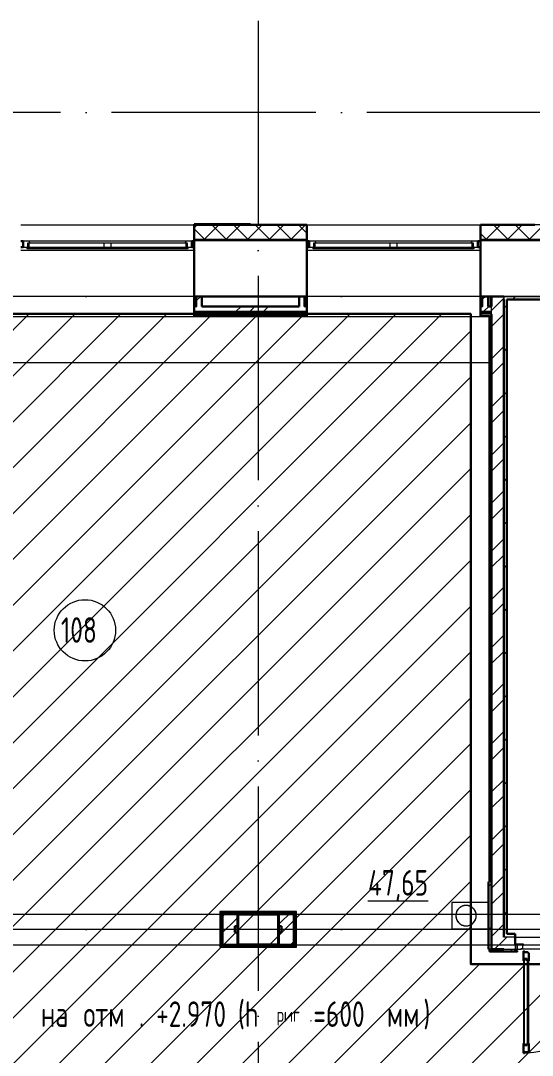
# Model space of a CAD drawing. Header units: millimetres. Extents: x -259809 to 472825, y -397243 to 31861.
# Drawn here: x -55981 to -50972, y -365465 to -355332 of the extents above; entities that cross this region are included whole.
import ezdxf

# ---------------------------------------------------------------- set-up
doc = ezdxf.new("R2010")
doc.units = ezdxf.units.MM
doc.linetypes.add('ADSK_Линия сетки', pattern=[25, 20, -2.5, 0, -2.5])
doc.linetypes.add('ADSK_Сверху', pattern=[450, 300, -150])
for name, color, linetype, lineweight in [('_ Окна', 252, 'Continuous', 30), ('Аннотация', 252, 'Continuous', 18), ('Двери', 252, 'Continuous', 9), ('Линии', 7, 'Continuous', 9), ('лс', 5, 'Continuous', 30), ('Марки помещений', 252, 'Continuous', 20), ('Несущие колонны', 252, 'Continuous', 18), ('Ограждение', 252, 'Continuous', 9), ('Окна', 252, 'Continuous', 9), ('Оси', 252, 'Continuous', 9), ('Перекрытие', 252, 'Continuous', 18), ('Сантехника', 252, 'Continuous', 18), ('Стены внутренние', 252, 'Continuous', 18), ('Стены наружные', 252, 'Continuous', 18), ('Стены штриховка', 7, 'Continuous', 9)]:
    doc.layers.add(name, color=color, linetype=linetype, lineweight=lineweight)
doc.layers.add('Двери открывание', color=7, linetype='Continuous', lineweight=9, true_color=0xc0c0c0)
doc.styles.add('GOST Common_3', font='', dxfattribs={"height": 3.5})
doc.styles.add('GOST Common_5', font='', dxfattribs={"width": 0.9, "height": 2.5})
doc.styles.get('GOST Common_3').set_extended_font_data('GOST 2.304 type A')
doc.styles.get('GOST Common_5').set_extended_font_data('GOST 2.304 type A')
pattern_1 = [(0, (-24609.8, 7159.4), (0, 600), []), (90, (-24609.8, 7159.4), (-600, 4e-14), [])]
pattern_2 = [(0, (-32119.8, 94.4), (0, 600), []), (90, (-32119.8, 94.4), (-600, 4e-14), [])]

# ---------------------------------------------------------------- blocks, each defined once
blk = doc.blocks.new('1 этаж')
at = {"layer": 'Ограждение', "true_color": 0x636466}
h = blk.add_hatch(dxfattribs=at)
h.set_pattern_fill('FP_24', color=251, style=0, pattern_type=2)
h.set_pattern_definition(pattern_1)
h.paths.add_polyline_path([(-51391, -9580), (-51391, -5995), (-51396, -5995), (-51396, -9580)])
h = blk.add_hatch(dxfattribs=at)
h.set_pattern_fill('FP_24', color=251, style=0, pattern_type=2)
h.set_pattern_definition(pattern_1)
h.paths.add_polyline_path([(-51396, -11080), (-51391, -11080), (-51391, -9580), (-51396, -9580)])
h = blk.add_hatch(dxfattribs=at)
h.set_pattern_fill('FP_25', color=251, style=0, pattern_type=2)
h.set_pattern_definition(pattern_2)
h.paths.add_polyline_path([(-54021, -11375), (-53286, -11375), (-53281, -11370), (-54031, -11370), (-54026, -11375)])
h = blk.add_hatch(dxfattribs=at)
h.set_pattern_fill('FP_25', color=251, style=0, pattern_type=2)
h.set_pattern_definition(pattern_2)
h.paths.add_polyline_path([(-53286, -11720), (-53281, -11720), (-53286, -11715), (-54026, -11715), (-54031, -11720), (-53290, -11720)])
h = blk.add_hatch(dxfattribs=at)
h.set_pattern_fill('FP_26', color=251, style=0, pattern_type=2)
h.set_pattern_definition(pattern_2)
h.paths.add_polyline_path([(-51371, -11765), (-51116, -11765), (-51116, -11755), (-51141, -11755), (-51141, -11760), (-51371, -11760)])
at = {"layer": '_ Окна', "color": 251, "true_color": 0x636466}
for p, q in [((-55956, -4805), (-55981, -4805)), ((-55981, -4863), (-55956, -4863)), ((-55956, -4863), (-55956, -4805)), ((-54281, -4805), (-54306, -4805)), ((-54306, -4805), (-54306, -4863)), ((-54306, -4863), (-54281, -4863)), ((-53156, -4805), (-53181, -4805)), ((-53181, -4863), (-53156, -4863)), ((-53156, -4863), (-53156, -4805)), ((-51481, -4805), (-51506, -4805)), ((-51506, -4805), (-51506, -4863)), ((-51506, -4863), (-51481, -4863))]:
    blk.add_line(p, q, dxfattribs=at)
at = {"layer": '_ Окна', "color": 251, "lineweight": 18, "true_color": 0x636466}
for p, q in [((-55896, -4805), (-55956, -4805)), ((-55956, -4805), (-55956, -4863)), ((-55956, -4863), (-55918, -4863)), ((-55910, -4863), (-55910, -4822)), ((-55910, -4822), (-55898, -4822)), ((-55892, -4822), (-55896, -4805)), ((-54365, -4805), (-54370, -4822)), ((-54306, -4805), (-54365, -4805)), ((-54364, -4822), (-54352, -4822)), ((-54352, -4822), (-54352, -4863)), ((-54344, -4863), (-54306, -4863)), ((-54306, -4863), (-54306, -4805)), ((-53096, -4805), (-53156, -4805)), ((-53156, -4805), (-53156, -4863)), ((-53156, -4863), (-53118, -4863)), ((-53110, -4863), (-53110, -4822)), ((-53110, -4822), (-53098, -4822)), ((-53092, -4822), (-53096, -4805)), ((-51565, -4805), (-51570, -4822)), ((-51506, -4805), (-51565, -4805)), ((-51564, -4822), (-51552, -4822)), ((-51552, -4822), (-51552, -4863)), ((-51544, -4863), (-51506, -4863)), ((-51506, -4863), (-51506, -4805))]:
    blk.add_line(p, q, dxfattribs=at)
at = {"layer": 'Двери', "color": 251, "true_color": 0x636466}
for p, q in [((-51141, -11690), (-51141, -11740)), ((-51121, -11690), (-51141, -11690)), ((-51141, -11740), (-51121, -11740)), ((-51121, -11740), (-51121, -11690)), ((-51057, -11690), (-51121, -11690)), ((-51121, -11690), (-51121, -11740)), ((-51121, -11740), (-51080, -11740)), ((-51080, -11740), (-51080, -11732)), ((-51080, -11732), (-51066, -11732)), ((-51066, -11732), (-51066, -11698)), ((-51066, -11698), (-51057, -11698)), ((-51057, -11698), (-51057, -11690)), ((-51057, -11852), (-51057, -12662)), ((-51048, -11834), (-51024, -11834)), ((-51048, -12680), (-51048, -11834)), ((-51024, -11834), (-51024, -12680)), ((-51007, -12662), (-51007, -11852)), ((-51024, -12680), (-51048, -12680))]:
    blk.add_line(p, q, dxfattribs=at)
at = {"layer": 'Двери', "color": 251, "lineweight": 30, "true_color": 0x636466}
for p, q in [((-51049, -11758), (-51057, -11758)), ((-51057, -11758), (-51057, -11852)), ((-51048, -11852), (-51057, -11852)), ((-51049, -11767), (-51049, -11758)), ((-51015, -11767), (-51049, -11767)), ((-51048, -11834), (-51048, -11852)), ((-51024, -11834), (-51048, -11834)), ((-51024, -11852), (-51024, -11834)), ((-51007, -11852), (-51024, -11852)), ((-51015, -11776), (-51015, -11767)), ((-51007, -11776), (-51015, -11776)), ((-51007, -11852), (-51007, -11776)), ((-51057, -12662), (-51057, -12756)), ((-51048, -12662), (-51057, -12662)), ((-51048, -12680), (-51048, -12662)), ((-51024, -12662), (-51024, -12680)), ((-51007, -12662), (-51024, -12662)), ((-51007, -12738), (-51007, -12662)), ((-51057, -12756), (-51049, -12756)), ((-51049, -12756), (-51049, -12747)), ((-51049, -12747), (-51015, -12747)), ((-51024, -12680), (-51048, -12680)), ((-51015, -12747), (-51015, -12738)), ((-51015, -12738), (-51007, -12738))]:
    blk.add_line(p, q, dxfattribs=at)
at = {"layer": 'Двери открывание', "color": 251, "true_color": 0x636466}
blk.add_arc((-51075, -11758), 998, 271.0334, 0, dxfattribs=at)
at = {"layer": 'Линии', "color": 251, "linetype": 'ADSK_Сверху', "ltscale": 100, "true_color": 0x636466}
for p, q in [((-59081, -11395), (-48251, -11395)), ((-59081, -11695), (-48251, -11695))]:
    blk.add_line(p, q, dxfattribs=at)
at = {"layer": 'Марки помещений', "color": 251, "true_color": 0x636466}
blk.add_circle((-55352, -8616), 300, dxfattribs=at)
at = {"layer": 'Несущие колонны', "color": 251, "lineweight": 40, "true_color": 0x636466}
for p, q in [((-53856, -11395), (-53456, -11395)), ((-53856, -11695), (-53856, -11395)), ((-53456, -11395), (-53856, -11395)), ((-53856, -11395), (-53856, -11695)), ((-53456, -11395), (-53456, -11695)), ((-53456, -11695), (-53456, -11395)), ((-53456, -11695), (-53856, -11695)), ((-53856, -11695), (-53456, -11695))]:
    blk.add_line(p, q, dxfattribs=at)
at = {"layer": 'Ограждение', "color": 251, "true_color": 0x636466}
for p, q in [((-54281, -4895), (-55981, -4895)), ((-51481, -4895), (-53181, -4895)), ((-54281, -5345), (-55981, -5345)), ((-51481, -5345), (-53181, -5345)), ((-51386, -5345), (-51386, -5445)), ((-51391, -5545), (-59096, -5545)), ((-51391, -5545), (-59096, -5545)), ((-54281, -5545), (-55981, -5545)), ((-54281, -5540), (-54281, -5545)), ((-53181, -5545), (-53181, -5540)), ((-51481, -5545), (-53181, -5545)), ((-51481, -5540), (-51481, -5545)), ((-51391, -5995), (-59096, -5995)), ((-51396, -5995), (-51396, -9580)), ((-51391, -9580), (-51396, -9580)), ((-51396, -9580), (-51391, -9580)), ((-51396, -9580), (-51396, -11080)), ((-54026, -11375), (-54031, -11370)), ((-54031, -11370), (-54031, -11720)), ((-53281, -11370), (-54031, -11370)), ((-53281, -11370), (-53286, -11375)), ((-53281, -11720), (-53281, -11370)), ((-54026, -11715), (-54031, -11720)), ((-54031, -11720), (-53281, -11720)), ((-53286, -11715), (-53281, -11720)), ((-51371, -11765), (-51371, -11760)), ((-51371, -11765), (-51116, -11765)), ((-51116, -11755), (-51141, -11755)), ((-51116, -11755), (-51116, -11765))]:
    blk.add_line(p, q, dxfattribs=at)
at = {"layer": 'Окна', "color": 251, "true_color": 0x636466}
for p, q in [((-55918, -4863), (-55146, -4863)), ((-55918, -4880), (-55918, -4863)), ((-55898, -4822), (-55166, -4822)), ((-55898, -4863), (-55898, -4822)), ((-54365, -4805), (-55896, -4805)), ((-55166, -4822), (-55096, -4822)), ((-55166, -4822), (-55166, -4863)), ((-55146, -4863), (-55116, -4863)), ((-55146, -4863), (-55146, -4880)), ((-55116, -4863), (-54344, -4863)), ((-55116, -4880), (-55116, -4863)), ((-55096, -4822), (-54364, -4822)), ((-55096, -4863), (-55096, -4822)), ((-54364, -4822), (-54364, -4863)), ((-54344, -4863), (-54344, -4880)), ((-53118, -4863), (-52346, -4863)), ((-53118, -4880), (-53118, -4863)), ((-53098, -4822), (-52366, -4822)), ((-53098, -4863), (-53098, -4822)), ((-51565, -4805), (-53096, -4805)), ((-52366, -4822), (-52296, -4822)), ((-52366, -4822), (-52366, -4863)), ((-52346, -4863), (-52316, -4863)), ((-52346, -4863), (-52346, -4880)), ((-52316, -4863), (-51544, -4863)), ((-52316, -4880), (-52316, -4863)), ((-52296, -4822), (-51564, -4822)), ((-52296, -4863), (-52296, -4822)), ((-51564, -4822), (-51564, -4863)), ((-51544, -4863), (-51544, -4880)), ((-55146, -4880), (-55918, -4880)), ((-55116, -4880), (-55146, -4880)), ((-54344, -4880), (-55116, -4880)), ((-52346, -4880), (-53118, -4880)), ((-52316, -4880), (-52346, -4880)), ((-51544, -4880), (-52316, -4880))]:
    blk.add_line(p, q, dxfattribs=at)
at = {"layer": 'Оси', "color": 251, "linetype": 'ADSK_Линия сетки', "ltscale": 100, "true_color": 0x636466}
for p, q in [((-53656, -2645), (-53656, -33771)), ((4411, -3545), (-72528, -3545)), ((4411, -5345), (-72528, -5345)), ((4411, -11545), (-72528, -11545))]:
    blk.add_line(p, q, dxfattribs=at)
at = {"layer": 'Перекрытие', "color": 251, "ltscale": 100, "true_color": 0x636466}
for p, q in [((-54031, -11545), (-59086, -11545)), ((-51401, -11545), (-53281, -11545))]:
    blk.add_line(p, q, dxfattribs=at)
at = {"layer": 'Сантехника', "color": 251, "true_color": 0x636466}
for p, q in [((-51401, -11280), (-51761, -11280)), ((-51761, -11280), (-51761, -11540)), ((-51761, -11540), (-51401, -11540))]:
    blk.add_line(p, q, dxfattribs=at)
at = {"layer": 'Сантехника', "color": 251, "true_color": 0x636466, "flags": 128}
for points in [[(-51521, -11410), (-51521, -11406), (-51521, -11402), (-51522, -11398), (-51522, -11394), (-51523, -11390), (-51524, -11387), (-51525, -11383), (-51526, -11379), (-51527, -11375), (-51529, -11371), (-51530, -11368), (-51532, -11364), (-51534, -11361), (-51536, -11357), (-51538, -11354), (-51541, -11351), (-51543, -11347), (-51546, -11344), (-51548, -11341), (-51551, -11339), (-51554, -11336), (-51557, -11333), (-51560, -11331), (-51563, -11328), (-51567, -11326), (-51570, -11324), (-51574, -11322), (-51577, -11320), (-51581, -11319), (-51585, -11317), (-51588, -11316), (-51592, -11315), (-51596, -11313), (-51600, -11313), (-51604, -11312), (-51608, -11311), (-51612, -11311), (-51616, -11310), (-51620, -11310), (-51624, -11310), (-51628, -11311), (-51632, -11311), (-51636, -11311), (-51640, -11312), (-51644, -11313), (-51647, -11314), (-51651, -11315), (-51655, -11316), (-51659, -11318), (-51662, -11319), (-51666, -11321), (-51670, -11323), (-51673, -11325), (-51676, -11327), (-51680, -11329), (-51683, -11332), (-51686, -11334), (-51689, -11337), (-51692, -11340), (-51695, -11343), (-51697, -11346), (-51700, -11349), (-51702, -11352), (-51704, -11355), (-51706, -11359), (-51708, -11362), (-51710, -11366), (-51712, -11369), (-51714, -11373), (-51715, -11377), (-51716, -11381), (-51717, -11384), (-51718, -11388), (-51719, -11392), (-51720, -11396), (-51720, -11400), (-51721, -11404), (-51721, -11408), (-51721, -11410)], [(-51721, -11410), (-51721, -11414), (-51720, -11418), (-51720, -11422), (-51720, -11426), (-51719, -11430), (-51718, -11434), (-51717, -11438), (-51716, -11442), (-51714, -11446), (-51713, -11449), (-51711, -11453), (-51710, -11456), (-51708, -11460), (-51706, -11463), (-51703, -11467), (-51701, -11470), (-51699, -11473), (-51696, -11476), (-51693, -11479), (-51690, -11482), (-51688, -11485), (-51685, -11487), (-51681, -11490), (-51678, -11492), (-51675, -11494), (-51671, -11497), (-51668, -11499), (-51664, -11500), (-51661, -11502), (-51657, -11504), (-51653, -11505), (-51649, -11506), (-51646, -11507), (-51642, -11508), (-51638, -11509), (-51634, -11509), (-51630, -11510), (-51626, -11510), (-51622, -11510), (-51618, -11510), (-51614, -11510), (-51610, -11510), (-51606, -11509), (-51602, -11509), (-51598, -11508), (-51594, -11507), (-51590, -11506), (-51587, -11504), (-51583, -11503), (-51579, -11501), (-51576, -11500), (-51572, -11498), (-51569, -11496), (-51565, -11493), (-51562, -11491), (-51559, -11489), (-51556, -11486), (-51553, -11484), (-51550, -11481), (-51547, -11478), (-51544, -11475), (-51542, -11472), (-51540, -11469), (-51537, -11465), (-51535, -11462), (-51533, -11458), (-51531, -11455), (-51530, -11451), (-51528, -11448), (-51527, -11444), (-51525, -11440), (-51524, -11436), (-51523, -11432), (-51522, -11428), (-51522, -11424), (-51521, -11420), (-51521, -11416), (-51521, -11412), (-51521, -11410)]]:
    blk.add_lwpolyline(points, dxfattribs=at)
at = {"layer": 'Сантехника', "color": 251, "true_color": 0x636466}
for start, end in [(0, 180), (180, 0)]:
    blk.add_arc((-51621, -11410), 100, start, end, dxfattribs=at)
at = {"layer": 'Стены внутренние', "color": 251, "true_color": 0x636466}
for p, q in [((-55981, -4643), (-54281, -4643)), ((-53181, -4643), (-51481, -4643)), ((-51483, -4795), (-51481, -4795)), ((-51251, -5345), (-50411, -5345))]:
    blk.add_line(p, q, dxfattribs=at)
at = {"layer": 'Стены внутренние', "color": 251, "lineweight": 30, "true_color": 0x636466}
for p, q in [((-53181, -4643), (-54281, -4643)), ((-54281, -4643), (-54281, -4785)), ((-53181, -4785), (-53181, -4643)), ((-50946, -4643), (-51481, -4643)), ((-51481, -4643), (-51481, -4785)), ((-53181, -4795), (-54281, -4795)), ((-54281, -4795), (-54281, -5345)), ((-53181, -5345), (-53181, -4795)), ((-50411, -4795), (-51481, -4795)), ((-51481, -4795), (-51481, -5345)), ((-54206, -5345), (-53256, -5345)), ((-51406, -5345), (-51371, -5345))]:
    blk.add_line(p, q, dxfattribs=at)
at = {"layer": 'Стены внутренние', "color": 251, "linetype": 'Continuous', "lineweight": 9, "true_color": 0x636466}
for p, q in [((-54279, -4670), (-54254, -4645)), ((-54182, -4785), (-54042, -4645)), ((-53969, -4785), (-54109, -4645)), ((-53970, -4785), (-53830, -4645)), ((-53757, -4785), (-53897, -4645)), ((-53804, -4643), (-53805, -4645)), ((-53758, -4785), (-53618, -4645)), ((-53721, -4645), (-53722, -4643)), ((-53544, -4785), (-53684, -4645)), ((-53546, -4785), (-53406, -4645)), ((-53332, -4785), (-53472, -4645)), ((-53334, -4785), (-53194, -4645)), ((-53183, -4723), (-53260, -4645)), ((-51425, -4785), (-51285, -4645)), ((-51211, -4785), (-51351, -4645)), ((-51257, -4645), (-51258, -4643)), ((-51212, -4785), (-51072, -4645)), ((-50999, -4785), (-51139, -4645)), ((-51000, -4785), (-50860, -4645)), ((-54181, -4785), (-54279, -4687)), ((-51479, -4680), (-51481, -4683)), ((-51423, -4785), (-51479, -4730))]:
    blk.add_line(p, q, dxfattribs=at)
at = {"layer": 'Стены наружные', "color": 251, "lineweight": 30, "true_color": 0x636466}
for p, q in [((-53731, -4638), (-54281, -4638)), ((-54281, -4638), (-54281, -4643)), ((-53731, -4643), (-53731, -4638)), ((-54281, -4785), (-54281, -4795)), ((-53181, -4795), (-53181, -4785)), ((-51481, -4785), (-51481, -4795)), ((-54281, -5345), (-54281, -5540)), ((-54206, -5345), (-54281, -5345)), ((-54206, -5445), (-54206, -5345)), ((-53256, -5345), (-53256, -5445)), ((-53181, -5345), (-53256, -5345)), ((-53181, -5540), (-53181, -5345)), ((-51481, -5345), (-51481, -5540)), ((-51406, -5345), (-51481, -5345)), ((-51406, -5445), (-51406, -5345)), ((-51371, -5345), (-51371, -5445)), ((-51251, -5345), (-51371, -5345)), ((-53256, -5445), (-54206, -5445)), ((-51371, -5445), (-51406, -5445)), ((-51251, -11620), (-51251, -5375)), ((-51221, -5375), (-50411, -5375)), ((-51221, -11590), (-51221, -5375)), ((-54281, -5540), (-53181, -5540)), ((-51481, -5540), (-51391, -5540)), ((-51391, -5540), (-51391, -11080)), ((-51386, -5540), (-51386, -11080)), ((-51371, -11740), (-51371, -5520)), ((-51401, -11080), (-51401, -11740)), ((-51391, -11080), (-51401, -11080)), ((-53286, -11375), (-54026, -11375)), ((-54026, -11375), (-54026, -11715)), ((-53291, -11380), (-54021, -11380)), ((-54021, -11380), (-54021, -11710)), ((-53456, -11395), (-54006, -11395)), ((-54006, -11395), (-54006, -11695)), ((-53856, -11515), (-53856, -11395)), ((-53306, -11395), (-53456, -11395)), ((-53456, -11395), (-53456, -11515)), ((-53306, -11695), (-53306, -11395)), ((-53291, -11710), (-53291, -11380)), ((-53286, -11715), (-53286, -11375)), ((-53886, -11575), (-53886, -11515)), ((-53886, -11515), (-53856, -11515)), ((-53456, -11515), (-53426, -11515)), ((-53426, -11515), (-53426, -11575)), ((-53856, -11575), (-53886, -11575)), ((-53856, -11695), (-53856, -11575)), ((-53426, -11575), (-53456, -11575)), ((-53456, -11575), (-53456, -11695)), ((-51141, -11590), (-51221, -11590)), ((-51141, -11690), (-51141, -11590)), ((-54026, -11715), (-53286, -11715)), ((-54021, -11710), (-53291, -11710)), ((-54006, -11695), (-53456, -11695)), ((-53456, -11695), (-53306, -11695)), ((-51401, -11740), (-51391, -11740)), ((-51391, -11740), (-51391, -11760)), ((-51386, -11740), (-51386, -11755)), ((-51371, -11740), (-51251, -11740)), ((-51141, -11760), (-51141, -11740)), ((-51391, -11760), (-51141, -11760)), ((-51386, -11755), (-51371, -11755))]:
    blk.add_line(p, q, dxfattribs=at)
at = {"layer": 'Стены наружные', "color": 251, "linetype": 'Continuous', "lineweight": 9, "true_color": 0x636466}
for p, q in [((-54075, -4641), (-54077, -4638)), ((-53801, -4638), (-53804, -4643)), ((-54256, -5383), (-54218, -5345)), ((-51456, -5367), (-51434, -5345)), ((-51371, -5484), (-51251, -5364)), ((-51166, -5375), (-51136, -5345)), ((-53874, -5495), (-53824, -5445)), ((-53739, -5495), (-53689, -5445)), ((-53604, -5495), (-53554, -5445)), ((-51449, -5495), (-51399, -5445)), ((-51251, -5460), (-51221, -5430)), ((-54281, -5520), (-54268, -5508)), ((-54268, -5508), (-54256, -5495)), ((-54230, -5540), (-54225, -5535)), ((-54159, -5540), (-54154, -5535)), ((-54089, -5540), (-54084, -5535)), ((-54069, -5520), (-54056, -5508)), ((-54056, -5508), (-54044, -5495)), ((-54018, -5540), (-54013, -5535)), ((-53947, -5540), (-53942, -5535)), ((-53877, -5540), (-53872, -5535)), ((-53872, -5535), (-53857, -5520)), ((-53857, -5520), (-53844, -5508)), ((-53844, -5508), (-53832, -5495)), ((-53806, -5540), (-53801, -5535)), ((-53735, -5540), (-53730, -5535)), ((-53664, -5540), (-53659, -5535)), ((-53644, -5520), (-53632, -5508)), ((-53632, -5508), (-53619, -5495)), ((-53594, -5540), (-53589, -5535)), ((-53523, -5540), (-53518, -5535)), ((-53452, -5540), (-53447, -5535)), ((-53447, -5535), (-53432, -5520)), ((-53432, -5520), (-53420, -5508)), ((-53420, -5508), (-53407, -5495)), ((-53382, -5540), (-53377, -5535)), ((-53311, -5540), (-53306, -5535)), ((-53240, -5540), (-53235, -5535)), ((-53220, -5520), (-53208, -5508)), ((-53208, -5508), (-53195, -5495)), ((-51472, -5540), (-51467, -5535)), ((-51402, -5540), (-51397, -5535)), ((-51371, -5641), (-51251, -5521)), ((-51391, -5600), (-51386, -5595)), ((-51391, -5671), (-51386, -5666)), ((-51391, -5742), (-51386, -5737)), ((-51391, -5812), (-51386, -5807)), ((-51371, -5956), (-51251, -5836)), ((-51251, -5884), (-51221, -5854)), ((-51391, -5883), (-51386, -5878)), ((-51391, -5954), (-51386, -5949)), ((-51391, -6024), (-51386, -6019)), ((-51371, -6113), (-51251, -5993)), ((-51391, -6095), (-51386, -6090)), ((-51391, -6166), (-51386, -6161)), ((-51391, -6237), (-51386, -6232)), ((-51251, -6309), (-51221, -6279)), ((-51391, -6307), (-51386, -6302)), ((-51391, -6378), (-51386, -6373)), ((-51371, -6427), (-51251, -6307)), ((-51391, -6449), (-51386, -6444)), ((-51371, -6584), (-51251, -6464)), ((-51391, -6519), (-51386, -6514)), ((-51391, -6590), (-51386, -6585)), ((-51391, -6661), (-51386, -6656)), ((-51391, -6731), (-51386, -6726)), ((-51371, -6899), (-51251, -6779)), ((-51251, -6733), (-51221, -6703)), ((-51391, -6802), (-51386, -6797)), ((-51391, -6873), (-51386, -6868)), ((-51391, -6944), (-51386, -6939)), ((-51371, -7056), (-51251, -6936)), ((-51391, -7014), (-51386, -7009)), ((-51391, -7085), (-51386, -7080)), ((-51391, -7156), (-51386, -7151)), ((-51251, -7157), (-51221, -7127)), ((-51391, -7226), (-51386, -7221)), ((-51391, -7297), (-51386, -7292)), ((-51371, -7370), (-51251, -7250)), ((-51391, -7368), (-51386, -7363)), ((-51391, -7439), (-51386, -7434)), ((-51371, -7527), (-51251, -7407)), ((-51391, -7509), (-51386, -7504)), ((-51391, -7580), (-51386, -7575)), ((-51251, -7581), (-51221, -7551)), ((-51391, -7651), (-51386, -7646)), ((-51391, -7721), (-51386, -7716)), ((-51391, -7792), (-51386, -7787)), ((-51371, -7841), (-51251, -7721)), ((-51391, -7863), (-51386, -7858)), ((-51371, -7999), (-51251, -7879)), ((-51391, -7934), (-51386, -7929)), ((-51391, -8004), (-51386, -7999)), ((-51251, -8006), (-51221, -7976)), ((-51391, -8075), (-51386, -8070)), ((-51391, -8146), (-51386, -8141)), ((-51371, -8313), (-51251, -8193)), ((-51391, -8216), (-51386, -8211)), ((-51391, -8287), (-51386, -8282)), ((-51391, -8358), (-51386, -8353)), ((-51371, -8470), (-51251, -8350)), ((-51251, -8430), (-51221, -8400)), ((-51391, -8429), (-51386, -8424)), ((-51391, -8499), (-51386, -8494)), ((-51391, -8570), (-51386, -8565)), ((-51391, -8641), (-51386, -8636)), ((-51391, -8711), (-51386, -8706)), ((-51371, -8784), (-51251, -8664)), ((-51391, -8782), (-51386, -8777)), ((-51391, -8853), (-51386, -8848)), ((-51371, -8942), (-51251, -8822)), ((-51251, -8854), (-51221, -8824)), ((-51391, -8924), (-51386, -8919)), ((-51391, -8994), (-51386, -8989)), ((-51391, -9065), (-51386, -9060)), ((-51391, -9136), (-51386, -9131)), ((-51391, -9206), (-51386, -9201)), ((-51371, -9256), (-51251, -9136)), ((-51391, -9277), (-51386, -9272)), ((-51371, -9413), (-51251, -9293)), ((-51251, -9278), (-51221, -9248)), ((-51391, -9348), (-51386, -9343)), ((-51391, -9418), (-51386, -9413)), ((-51391, -9489), (-51386, -9484)), ((-51391, -9560), (-51386, -9555)), ((-51391, -9631), (-51386, -9626)), ((-51371, -9727), (-51251, -9607)), ((-51391, -9701), (-51386, -9696)), ((-51251, -9703), (-51221, -9673)), ((-51391, -9772), (-51386, -9767)), ((-51371, -9884), (-51251, -9764)), ((-51391, -9843), (-51386, -9838)), ((-51391, -9913), (-51386, -9908)), ((-51391, -9984), (-51386, -9979)), ((-51391, -10055), (-51386, -10050)), ((-51391, -10126), (-51386, -10121)), ((-51371, -10199), (-51251, -10079)), ((-51251, -10127), (-51221, -10097)), ((-51391, -10196), (-51386, -10191)), ((-51391, -10267), (-51386, -10262)), ((-51391, -10338), (-51386, -10333)), ((-51371, -10356), (-51251, -10236)), ((-51391, -10408), (-51386, -10403)), ((-51391, -10479), (-51386, -10474)), ((-51251, -10551), (-51221, -10521)), ((-51391, -10550), (-51386, -10545)), ((-51391, -10621), (-51386, -10616)), ((-51371, -10670), (-51251, -10550)), ((-51391, -10691), (-51386, -10686)), ((-51371, -10827), (-51251, -10707)), ((-51391, -10762), (-51386, -10757)), ((-51391, -10833), (-51386, -10828)), ((-51391, -10903), (-51386, -10898)), ((-51391, -10974), (-51386, -10969)), ((-51391, -11045), (-51386, -11040)), ((-51371, -11142), (-51251, -11022)), ((-51251, -10976), (-51221, -10946)), ((-51401, -11126), (-51371, -11096)), ((-51371, -11299), (-51251, -11179)), ((-54026, -11417), (-54021, -11412)), ((-54006, -11419), (-53982, -11395)), ((-53989, -11380), (-53984, -11375)), ((-53918, -11380), (-53913, -11375)), ((-53886, -11457), (-53856, -11427)), ((-53848, -11380), (-53843, -11375)), ((-53792, -11395), (-53777, -11380)), ((-53777, -11380), (-53772, -11375)), ((-53706, -11380), (-53701, -11375)), ((-53635, -11380), (-53630, -11375)), ((-53565, -11380), (-53560, -11375)), ((-53494, -11380), (-53489, -11375)), ((-53426, -11468), (-53353, -11395)), ((-53423, -11380), (-53418, -11375)), ((-53368, -11395), (-53353, -11380)), ((-53353, -11380), (-53348, -11375)), ((-53291, -11389), (-53286, -11384)), ((-51251, -11400), (-51221, -11370)), ((-54026, -11488), (-54021, -11483)), ((-54005, -11575), (-53886, -11457)), ((-53456, -11498), (-53426, -11468)), ((-53291, -11460), (-53286, -11455)), ((-53291, -11531), (-53286, -11526)), ((-51401, -11550), (-51371, -11520)), ((-51371, -11613), (-51251, -11493)), ((-54026, -11559), (-54021, -11554)), ((-54026, -11629), (-54021, -11624)), ((-54021, -11624), (-54006, -11609)), ((-54006, -11577), (-54005, -11575)), ((-53291, -11601), (-53286, -11596)), ((-51341, -11740), (-51251, -11650)), ((-51251, -11650), (-51221, -11620)), ((-54026, -11700), (-54021, -11695)), ((-53970, -11715), (-53965, -11710)), ((-53900, -11715), (-53895, -11710)), ((-53829, -11715), (-53824, -11710)), ((-53758, -11715), (-53753, -11710)), ((-53688, -11715), (-53683, -11710)), ((-53683, -11710), (-53668, -11695)), ((-53617, -11715), (-53612, -11710)), ((-53546, -11715), (-53541, -11710)), ((-53475, -11715), (-53470, -11710)), ((-53405, -11715), (-53400, -11710)), ((-53339, -11695), (-53306, -11662)), ((-53334, -11715), (-53329, -11710)), ((-53291, -11672), (-53286, -11667)), ((-51391, -11752), (-51386, -11747)), ((-51182, -11755), (-51167, -11740)), ((-51328, -11760), (-51323, -11755)), ((-51258, -11760), (-51253, -11755)), ((-51187, -11760), (-51182, -11755))]:
    blk.add_line(p, q, dxfattribs=at)
at = {"layer": 'Стены наружные', "color": 251, "true_color": 0x636466}
for p, q in [((-51141, -11620), (-50011, -11620)), ((-50072, -11740), (-51080, -11740))]:
    blk.add_line(p, q, dxfattribs=at)
at = {"layer": 'Стены штриховка', "color": 251, "true_color": 0x636466}
for p, q in [((-53183, -4645), (-54279, -4645)), ((-54279, -4785), (-54279, -4645)), ((-53183, -4645), (-53183, -4785)), ((-50413, -4645), (-51479, -4645)), ((-51479, -4785), (-51479, -4645)), ((-54281, -4785), (-53181, -4785)), ((-51481, -4785), (-50411, -4785)), ((-54268, -5445), (-54268, -5345)), ((-54256, -5445), (-54256, -5345)), ((-53206, -5445), (-53206, -5345)), ((-53193, -5445), (-53193, -5345)), ((-51468, -5445), (-51468, -5345)), ((-51456, -5445), (-51456, -5345)), ((-51251, -5345), (-51251, -5375)), ((-54281, -5445), (-54256, -5445)), ((-53206, -5445), (-53181, -5445)), ((-51481, -5445), (-51456, -5445)), ((-51371, -5520), (-51371, -5445)), ((-53181, -5495), (-54281, -5495)), ((-53181, -5508), (-54281, -5508)), ((-53181, -5520), (-54281, -5520)), ((-54281, -5535), (-53181, -5535)), ((-51371, -5495), (-51481, -5495)), ((-51371, -5508), (-51481, -5508)), ((-51371, -5520), (-51481, -5520)), ((-51481, -5535), (-51371, -5535)), ((-51386, -5540), (-51386, -5535)), ((-51386, -9580), (-51371, -9580)), ((-51371, -11080), (-51391, -11080)), ((-51141, -11620), (-51251, -11620)), ((-51371, -11740), (-51391, -11740)), ((-51371, -11740), (-51371, -11755)), ((-51251, -11740), (-51141, -11740)), ((-51371, -11755), (-51141, -11755))]:
    blk.add_line(p, q, dxfattribs=at)
at = {"layer": 'Аннотация', "color": 251, "true_color": 0x636466, "width": 0.9}
for s, height, style, p in [('. +2.970 (h', 250, 'GOST Common_3', (-54824, -12500)), ('=600', 250, 'GOST Common_3', (-53116, -12500)), (')', 250, 'GOST Common_3', (-52038, -12500)), ('на', 250, 'GOST Common_3', (-55783, -12500)), ('отм', 250, 'GOST Common_3', (-55366, -12500)), ('риг', 138.8, 'GOST Common_5', (-53475, -12450)), ('мм', 250, 'GOST Common_3', (-52396, -12500)), ('.', 139, 'GOST Common_5', (-53154, -12450))]:
    blk.add_text(s, height=height, dxfattribs=dict(at, style=style)).set_placement(p)
at = {"layer": 'Марки помещений', "color": 251, "true_color": 0x636466, "style": 'GOST Common_3', "width": 0.9}
for s, p in [('108', (-55587, -8738)), ('%%U47,65', (-52581, -11214))]:
    blk.add_text(s, height=250, dxfattribs=at).set_placement(p)

msp = doc.modelspace()

# ---------------------------------------------------------------- hatches: boundary and pattern name
at = {"layer": 'лс', "lineweight": 5}
h = msp.add_hatch(dxfattribs=at)
h.set_pattern_fill('ANSI31', color=6, scale=100)
h.set_pattern_definition([(45, (7e-12, 55557.13), (-224.5064, 224.5064), [])])
h.paths.add_polyline_path([(-51575, -358204), (-59024, -358204), (-59024, -366383), (-40856, -366383), (-40856, -364571), (-51575, -364571)])
edge = h.paths.add_edge_path(flags=16)
edge.add_ellipse((-57732, -358889), major_axis=(912, 0), ratio=0.29514, start_angle=0, end_angle=360)
h.paths.add_polyline_path([(-58219, -359161), (-57273, -359161), (-57273, -358652), (-58219, -358652)], flags=24)

# ---------------------------------------------------------------- linework, layer by layer
at = {"layer": 'лс', "color": 6, "lineweight": 30}
msp.add_lwpolyline([(-59024, -366383), (-59024, -358204), (-51575, -358204), (-51575, -364571), (-40856, -364571), (-40856, -366383)], close=True, dxfattribs=at)

# ---------------------------------------------------------------- block references
msp.add_blockref('1 этаж', (0, -352687))

doc.saveas('drawing.dxf')
